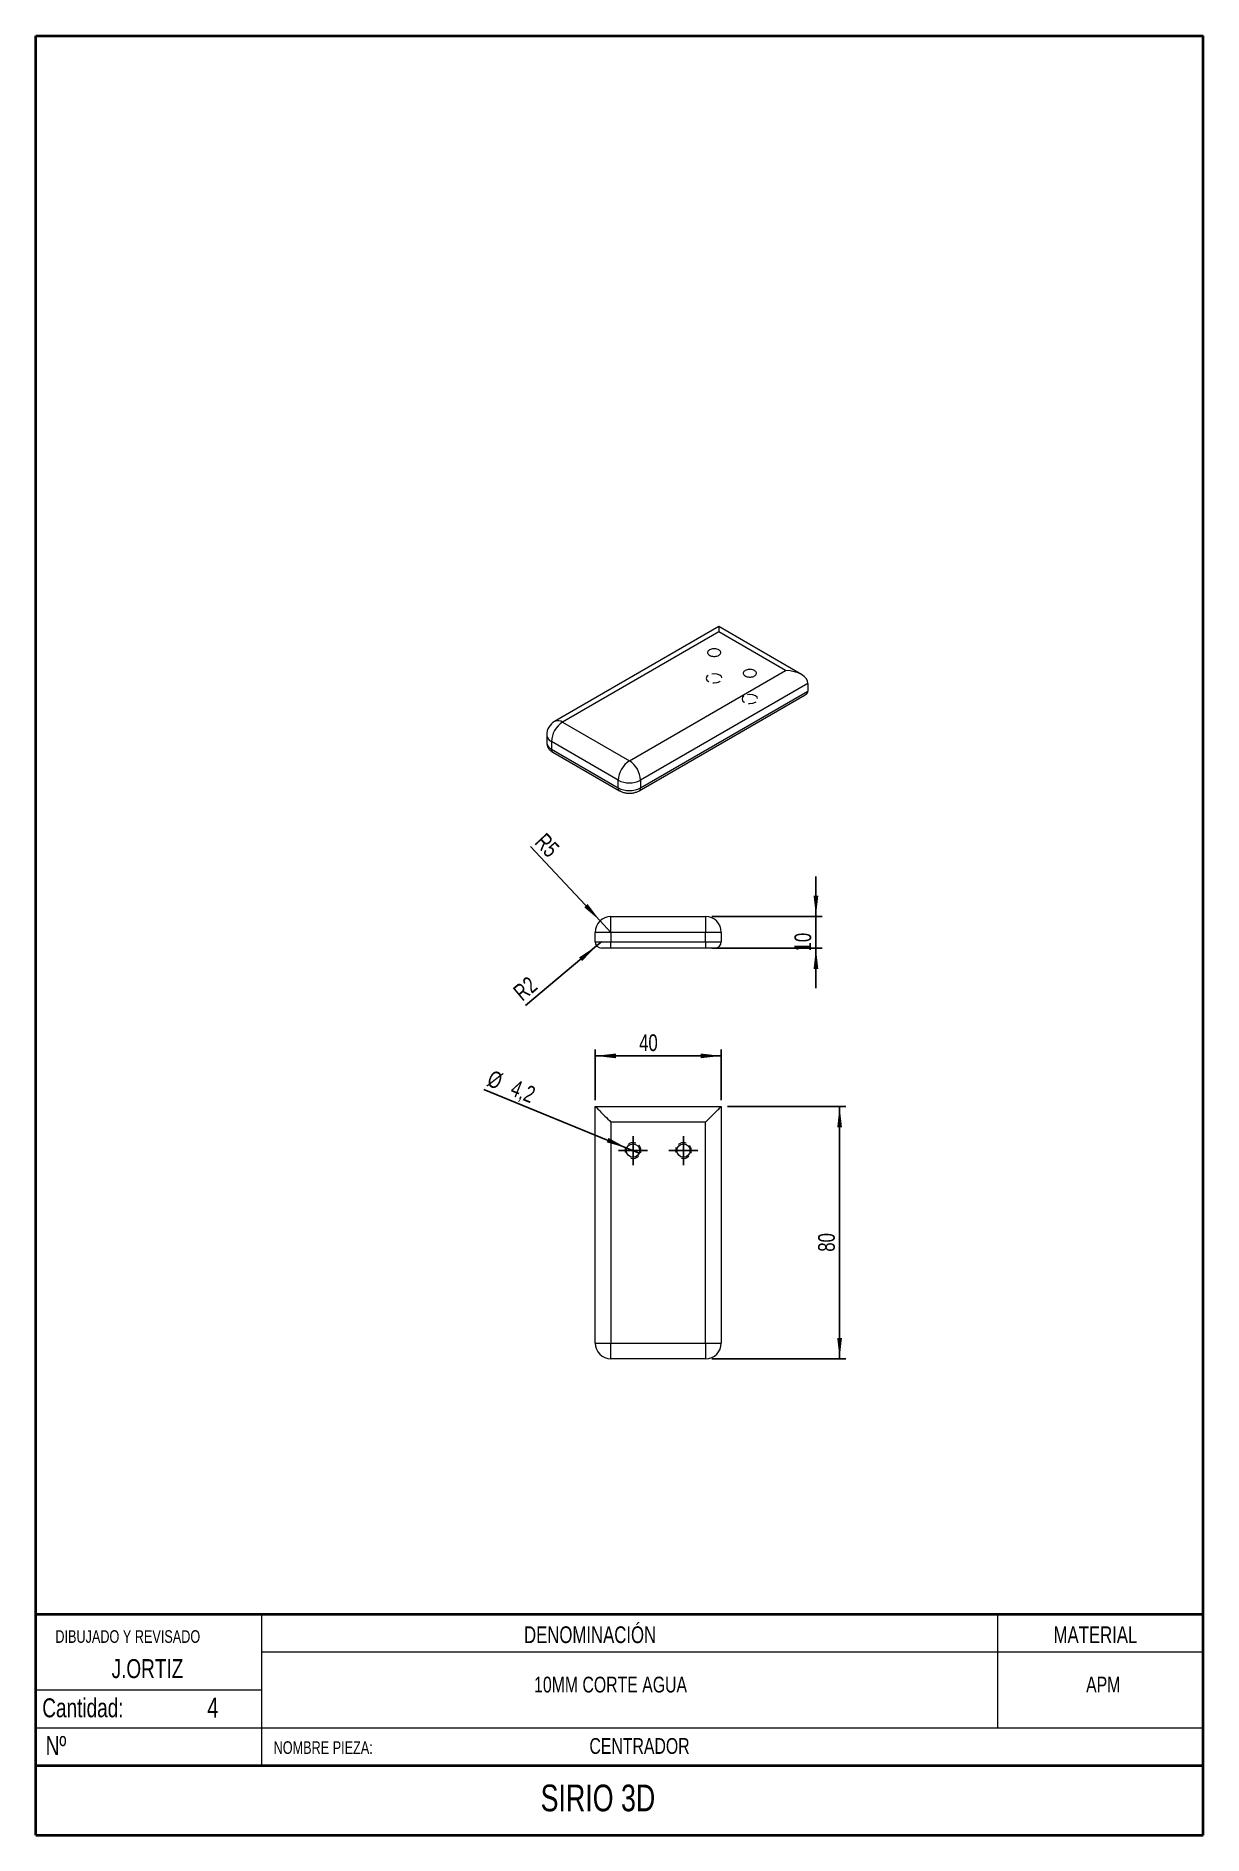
# Model space of a CAD drawing. Header units: millimetres. Extents: x 34 to 404, y 16 to 586.
import ezdxf

# ---------------------------------------------------------------- set-up
doc = ezdxf.new("R2010")
doc.units = ezdxf.units.MM
doc.header["$LTSCALE"] = 2
doc.linetypes.add('HIDDEN', pattern=[1.905, 1.27, -0.635])
doc.layers.add('FORMAT', color=7, linetype='Continuous')
doc.styles.add('SLDTEXTSTYLE0', font='TXT', dxfattribs={"width": 0.75})
doc.dimstyles.new('SLDDIMSTYLE0', dxfattribs={"dimtxt": 5.291667, "dimasz": 6.604, "dimexe": 0, "dimexo": 0.0625, "dimgap": 1.322917, "dimtad": 1, "dimdec": 1, "dimrnd": 1e-09, "dimzin": 12, "dimdsep": 46, "dimtxsty": 'SLDTEXTSTYLE0', "dimblk1": 'NONE', "dimsah": 1, "dimcen": 0, "dimadec": 0, "dimazin": 3, "dimtfac": 1, "dimtdec": 1, "dimtmove": 0, "dimatfit": 3, "dimldrblk": 'NONE', "dimfxl": 0, "dimfrac": 2, "dimtolj": 1, "dimtzin": 12, "dimarcsym": 0})
doc.dimstyles.new('SLDDIMSTYLE1', dxfattribs={"dimtxt": 5.291667, "dimasz": 6.604, "dimexe": 0, "dimexo": 0.0625, "dimgap": 1.322917, "dimtad": 1, "dimdec": 1, "dimrnd": 1e-09, "dimzin": 12, "dimdsep": 46, "dimtxsty": 'SLDTEXTSTYLE0', "dimsah": 1, "dimcen": 0.09, "dimadec": 0, "dimazin": 3, "dimtfac": 1, "dimtdec": 1, "dimtofl": 0, "dimtmove": 0, "dimatfit": 3, "dimfxl": 0, "dimfrac": 2, "dimtolj": 1, "dimtzin": 12, "dimarcsym": 0})
doc.dimstyles.new('SLDDIMSTYLE2', dxfattribs={"dimtxt": 5.291667, "dimasz": 6.604, "dimexe": 0, "dimexo": 0.0625, "dimgap": 1.322917, "dimtad": 1, "dimdec": 1, "dimrnd": 1e-09, "dimzin": 12, "dimdsep": 46, "dimtxsty": 'SLDTEXTSTYLE0', "dimsah": 1, "dimcen": 0.09, "dimadec": 0, "dimazin": 3, "dimtfac": 1, "dimtdec": 1, "dimtmove": 0, "dimatfit": 0, "dimfxl": 0, "dimfrac": 2, "dimtolj": 1, "dimtzin": 12, "dimarcsym": 0})
doc.dimstyles.new('SLDDIMSTYLE3', dxfattribs={"dimtxt": 5.291667, "dimasz": 6.604, "dimexe": 0, "dimexo": 0.0625, "dimgap": 1.322917, "dimtad": 1, "dimdec": 1, "dimrnd": 1e-09, "dimzin": 12, "dimdsep": 46, "dimtxsty": 'SLDTEXTSTYLE0', "dimsah": 1, "dimcen": 0, "dimadec": 0, "dimazin": 3, "dimtfac": 1, "dimtdec": 1, "dimtofl": 0, "dimtmove": 0, "dimatfit": 3, "dimfxl": 0, "dimfrac": 2, "dimtolj": 1, "dimtzin": 12, "dimarcsym": 0})

# ---------------------------------------------------------------- blocks, each defined once
blk = doc.blocks.new('_D')
at = {"layer": 'FORMAT'}
for q in [(176.04, 252.23), (225.22, 232.07)]:
    blk.add_line((221.34, 233.66), q, dxfattribs=at)
blk.add_solid([(221.34, 233.66), (215.51, 236.86), (214.94, 235.47)], dxfattribs=at)
at = {"layer": 'FORMAT', "char_height": 5.292, "attachment_point": 1, "rotation": 337.7031, "style": 'SLDTEXTSTYLE0'}
for s, insert in [('%%c', (178.62, 258.52, -4.9)), ('4,2', (186.01, 255.49, -4.9))]:
    blk.add_mtext(s, dxfattribs=dict(at, insert=insert))
blk = doc.blocks.new('_NONE')
blk = doc.blocks.new('_D_1')
at = {"layer": 'FORMAT'}
for p, q in [((253.28, 246.86), (290.78, 246.86)), ((288.78, 246.86), (288.78, 166.86)), ((248.28, 166.86), (290.78, 166.86))]:
    blk.add_line(p, q, dxfattribs=at)
for points in [[(288.78, 246.86), (288.03, 240.26), (289.53, 240.26)], [(288.78, 166.86), (289.53, 173.47), (288.03, 173.47)]]:
    blk.add_solid(points, dxfattribs=at)
at = {"layer": 'FORMAT', "insert": (281.96, 200.81, -4.9), "char_height": 5.292, "attachment_point": 1, "rotation": 90, "style": 'SLDTEXTSTYLE0'}
blk.add_mtext('80', dxfattribs=at)
blk = doc.blocks.new('_D_2')
at = {"layer": 'FORMAT'}
for p, q in [((211.28, 248.86), (211.28, 264.86)), ((211.28, 262.86), (251.28, 262.86)), ((251.28, 248.86), (251.28, 264.86))]:
    blk.add_line(p, q, dxfattribs=at)
for points in [[(211.28, 262.86), (217.88, 262.11), (217.88, 263.61)], [(251.28, 262.86), (244.68, 263.61), (244.68, 262.11)]]:
    blk.add_solid(points, dxfattribs=at)
at = {"layer": 'FORMAT', "insert": (225.22, 269.68, -4.9), "char_height": 5.292, "attachment_point": 1, "style": 'SLDTEXTSTYLE0'}
blk.add_mtext('40', dxfattribs=at)
blk = doc.blocks.new('SW_CENTERMARKSYMBOL_0')
at = {"layer": 'FORMAT', "color": 0}
for p, q in [((-2.5, 0), (-4.6, 0)), ((0, 0), (-2.5, 0)), ((0, 2.5), (0, 4.6)), ((0, 0), (0, 2.5)), ((0, 0), (0, -2.5)), ((0, 0), (2.5, 0)), ((2.5, 0), (4.6, 0)), ((0, -2.5), (0, -4.6))]:
    blk.add_line(p, q, dxfattribs=at)
blk = doc.blocks.new('SW_CENTERMARKSYMBOL_1')
at = {"layer": 'FORMAT', "color": 0}
for p, q in [((-2.5, 0), (-4.6, 0)), ((0, 0), (-2.5, 0)), ((0, 2.5), (0, 4.6)), ((0, 0), (0, 2.5)), ((0, 0), (0, -2.5)), ((0, 0), (2.5, 0)), ((2.5, 0), (4.6, 0)), ((0, -2.5), (0, -4.6))]:
    blk.add_line(p, q, dxfattribs=at)
blk = doc.blocks.new('_D_3')
at = {"layer": 'FORMAT'}
for p, q in [((281.28, 307), (281.28, 319.7)), ((248.28, 307), (283.28, 307)), ((281.28, 307), (281.28, 297)), ((248.28, 297), (283.28, 297)), ((281.28, 297), (281.28, 284.3))]:
    blk.add_line(p, q, dxfattribs=at)
for points in [[(281.28, 307), (282.03, 313.61), (280.53, 313.61)], [(281.28, 297), (280.53, 290.4), (282.03, 290.4)]]:
    blk.add_solid(points, dxfattribs=at)
at = {"layer": 'FORMAT', "insert": (274.46, 295.95, 31.1), "char_height": 5.292, "attachment_point": 1, "rotation": 90, "style": 'SLDTEXTSTYLE0'}
blk.add_mtext('10', dxfattribs=at)
blk = doc.blocks.new('_D_4')
at = {"layer": 'FORMAT'}
for q in [(190.75, 329.25), (216.28, 302)]:
    blk.add_line((212.86, 305.65), q, dxfattribs=at)
blk.add_solid([(212.86, 305.65), (208.89, 310.98), (207.8, 309.96)], dxfattribs=at)
at = {"layer": 'FORMAT', "insert": (195.7, 333.89, 31.1), "char_height": 5.292, "attachment_point": 1, "rotation": 313.1297, "style": 'SLDTEXTSTYLE0'}
blk.add_mtext('R5', dxfattribs=at)
blk = doc.blocks.new('_D_5')
at = {"layer": 'FORMAT'}
for q in [(189.15, 278.84), (213.28, 299)]:
    blk.add_line((211.75, 297.72), q, dxfattribs=at)
blk.add_solid([(211.75, 297.72), (206.2, 294.06), (207.16, 292.91)], dxfattribs=at)
at = {"layer": 'FORMAT', "insert": (184.81, 284.03, 31.1), "char_height": 5.292, "attachment_point": 1, "rotation": 39.882, "style": 'SLDTEXTSTYLE0'}
blk.add_mtext('R2', dxfattribs=at)

msp = doc.modelspace()

# ---------------------------------------------------------------- linework, layer by layer
at = {"color": 7, "linetype": 'Continuous', "lineweight": 40}
for p, q in [((34, 16), (34, 586)), ((34, 586), (404, 586)), ((404, 128), (404, 586)), ((404, 16), (404, 128)), ((34, 86), (404, 86)), ((34, 38), (404, 38)), ((34, 16), (404, 16))]:
    msp.add_line(p, q, dxfattribs=at)
at = {"color": 7, "linetype": 'Continuous', "lineweight": 15}
for p, q in [((250.44, 398.85), (198.44, 368.84)), ((250.44, 397.16), (200.94, 368.59)), ((276.65, 383.72), (250.44, 398.85)), ((271.65, 384.92), (250.44, 397.16)), ((222.15, 356.34), (271.65, 384.92)), ((225.27, 346.85), (277.89, 377.23)), ((278.72, 380.83), (225.69, 350.22)), ((225.69, 347.77), (278.72, 378.38)), ((278.72, 380.83), (278.72, 378.38)), ((200.94, 368.59), (222.15, 356.34)), ((195.94, 364.51), (195.94, 362.06)), ((218.62, 350.22), (197.4, 362.46)), ((197.4, 362.46), (197.4, 360.02)), ((197.4, 360.02), (218.62, 347.77)), ((197.82, 359.1), (219.03, 346.85)), ((218.62, 347.77), (218.62, 350.22)), ((225.69, 350.22), (225.69, 347.77)), ((216.28, 307), (246.28, 307)), ((216.28, 302), (216.28, 307)), ((246.28, 307), (246.28, 302)), ((216.28, 302), (211.28, 302)), ((211.28, 299), (211.28, 302)), ((211.28, 299), (216.28, 299)), ((216.28, 297), (213.28, 297)), ((246.28, 302), (216.28, 302)), ((216.28, 302), (216.28, 299)), ((216.28, 299), (246.28, 299)), ((216.28, 297), (216.28, 299)), ((246.28, 297), (216.28, 297)), ((246.28, 299), (246.28, 302)), ((251.28, 302), (246.28, 302)), ((246.28, 299), (251.28, 299)), ((246.28, 299), (246.28, 297)), ((249.28, 297), (246.28, 297)), ((251.28, 302), (251.28, 299)), ((211.28, 171.86), (211.28, 246.86)), ((211.28, 246.86), (251.28, 246.86)), ((251.28, 246.86), (251.28, 171.86)), ((216.28, 241.86), (216.28, 171.86)), ((246.28, 241.86), (216.28, 241.86)), ((246.28, 171.86), (246.28, 241.86)), ((211.28, 171.86), (216.28, 171.86)), ((216.28, 171.86), (246.28, 171.86)), ((216.28, 166.86), (216.28, 171.86)), ((246.28, 171.86), (251.28, 171.86)), ((246.28, 171.86), (246.28, 166.86)), ((246.28, 166.86), (216.28, 166.86)), ((105.61, 38), (105.58, 86)), ((338.93, 50), (338.93, 86)), ((105.59, 74), (404, 74)), ((34, 62), (105.59, 62)), ((34, 50), (404, 50))]:
    msp.add_line(p, q, dxfattribs=at)
at = {"color": 7, "linetype": 'Continuous', "lineweight": 15, "flags": 128}
for points in [[(250.44, 398.85), (250.44, 398.83), (250.44, 398.74), (250.44, 398.61), (250.44, 398.41), (250.44, 398.17), (250.44, 397.88), (250.44, 397.54), (250.44, 397.16)], [(247.54, 389.77), (247.82, 389.64), (248.14, 389.53), (248.48, 389.46), (248.84, 389.42), (249.21, 389.42), (249.57, 389.46), (249.91, 389.53), (250.23, 389.64), (250.51, 389.77), (250.74, 389.94), (250.93, 390.12), (251.05, 390.32), (251.12, 390.53), (251.12, 390.74), (251.05, 390.95), (250.93, 391.14), (250.74, 391.33), (250.51, 391.49), (250.23, 391.62), (249.91, 391.73), (249.57, 391.8), (249.21, 391.84), (248.84, 391.84), (248.48, 391.8), (248.14, 391.73), (247.82, 391.62), (247.54, 391.49), (247.3, 391.33), (247.12, 391.14), (246.99, 390.95), (246.93, 390.74), (246.93, 390.53), (246.99, 390.32), (247.12, 390.12), (247.3, 389.94), (247.54, 389.77)], [(258.85, 383.24), (259.13, 383.11), (259.45, 383), (259.79, 382.93), (260.15, 382.89), (260.52, 382.89), (260.88, 382.93), (261.22, 383), (261.54, 383.11), (261.82, 383.24), (262.06, 383.4), (262.24, 383.59), (262.37, 383.79), (262.43, 383.99), (262.43, 384.21), (262.37, 384.41), (262.24, 384.61), (262.06, 384.8), (261.82, 384.96), (261.54, 385.09), (261.22, 385.2), (260.88, 385.27), (260.52, 385.31), (260.15, 385.31), (259.79, 385.27), (259.45, 385.2), (259.13, 385.09), (258.85, 384.96), (258.62, 384.8), (258.43, 384.61), (258.31, 384.41), (258.24, 384.21), (258.24, 383.99), (258.31, 383.79), (258.43, 383.59), (258.62, 383.4), (258.85, 383.24)], [(211.28, 246.86), (211.3, 246.84), (211.38, 246.77), (211.5, 246.65), (211.66, 246.48), (211.87, 246.27), (212.12, 246.02), (212.41, 245.73), (212.74, 245.4), (213.11, 245.04), (213.5, 244.64), (213.92, 244.22), (214.37, 243.78), (214.83, 243.32), (215.3, 242.84), (215.79, 242.35), (216.28, 241.86)], [(246.28, 241.86), (246.77, 242.35), (247.26, 242.84), (247.73, 243.32), (248.19, 243.78), (248.64, 244.22), (249.06, 244.64), (249.45, 245.04), (249.82, 245.4), (250.14, 245.73), (250.44, 246.02), (250.69, 246.27), (250.9, 246.48), (251.06, 246.65), (251.18, 246.77), (251.26, 246.84), (251.28, 246.86)]]:
    msp.add_lwpolyline(points, dxfattribs=at)
at = {"color": 7, "linetype": 'HIDDEN', "lineweight": 0, "flags": 128}
for points in [[(250.79, 383.49), (249.98, 383.8), (249.02, 383.91), (248.07, 383.8), (247.26, 383.49), (246.71, 383.02), (246.52, 382.47), (246.71, 381.91), (247.26, 381.45), (248.07, 381.13), (249.02, 381.02), (249.98, 381.13), (250.79, 381.45), (251.33, 381.91), (251.52, 382.47), (251.33, 383.02), (250.79, 383.49)], [(262.1, 376.96), (261.29, 377.27), (260.34, 377.38), (259.38, 377.27), (258.57, 376.96), (258.03, 376.49), (257.84, 375.93), (258.03, 375.38), (258.57, 374.91), (259.38, 374.6), (260.34, 374.49), (261.29, 374.6), (262.1, 374.91), (262.65, 375.38), (262.84, 375.93), (262.65, 376.49), (262.1, 376.96)]]:
    msp.add_lwpolyline(points, dxfattribs=at)
at = {"color": 7, "linetype": 'Continuous', "lineweight": 15}
for centre in [(223.28, 232.86), (239.28, 232.86)]:
    msp.add_circle(centre, 2.1, dxfattribs=at)
for centre, radius, start, end in [((200.94, 364.51), 5, 119.9973, 180), ((205.04, 362.14), 7.64, 122.4535, 177.5465), ((199.47, 366.46), 2.59, 55.2808, 113.4087), ((198.39, 364.72), 2.46, 184.9193, 246.4008), ((198.51, 362.35), 2.59, 186.5937, 244.7265), ((198.39, 359.91), 0.987, 173.7409, 234.947), ((226.26, 349.89), 7.64, 122.4535, 177.5465), ((218.05, 349.89), 7.64, 2.4535, 57.5465), ((219.62, 347.67), 1.01, 174.3815, 234.2814), ((222.15, 357), 7.65, 242.4577, 297.5423), ((222.15, 354.55), 7.65, 242.4577, 297.5423), ((224.69, 347.67), 1.01, 305.7146, 5.6189), ((216.28, 302), 5, 90, 180), ((246.28, 302), 5, 0, 90), ((213.28, 299), 2, 180, 270), ((249.28, 299), 2, 270, 0), ((216.28, 171.86), 5, 180, 270), ((246.28, 171.86), 5, 270, 0)]:
    msp.add_arc(centre, radius, start, end, dxfattribs=at)
at = {"color": 7, "linetype": 'HIDDEN', "lineweight": 0}
for centre in [(223.28, 232.86), (239.28, 232.86)]:
    msp.add_arc(centre, 2.5, 255, 195, dxfattribs=at)
at = {"color": 7, "linetype": 'Continuous', "lineweight": 15}
for centre, major_axis, start_param, end_param in [((271.65, 380.83), (7.07, 0), 0, 1.570796), ((275.89, 378.38), (2.83, 0), 5.497706, 6.283185)]:
    msp.add_ellipse(centre, major_axis=major_axis, ratio=0.577382, start_param=start_param, end_param=end_param, dxfattribs=at)
for points, knots in [([(195.94, 362.06), (195.94, 362.04), (195.93, 361.88), (195.97, 361.59), (196.06, 361.19), (196.2, 360.81), (196.38, 360.45), (196.62, 360.12), (196.89, 359.8), (197.22, 359.51), (197.53, 359.27), (197.74, 359.15), (197.82, 359.1)], [0, 0, 0, 0, 0.018531, 0.129337, 0.239042, 0.348504, 0.458702, 0.570636, 0.685284, 0.803485, 0.925719, 1, 1, 1, 1]), ([(219.03, 346.85), (219.12, 346.81), (219.35, 346.68), (219.75, 346.5), (220.23, 346.34), (220.73, 346.21), (221.25, 346.13), (221.78, 346.08), (222.3, 346.07), (222.83, 346.1), (223.36, 346.17), (223.87, 346.28), (224.37, 346.44), (224.85, 346.62), (225.13, 346.78), (225.27, 346.85)], [0, 0, 0, 0, 0.04777, 0.126951, 0.206363, 0.285774, 0.364911, 0.443778, 0.522543, 0.601457, 0.680736, 0.760661, 0.841508, 0.923459, 1, 1, 1, 1])]:
    msp.add_open_spline(points, degree=3, knots=knots, dxfattribs=at)

# ---------------------------------------------------------------- block references
at = {"layer": 'FORMAT'}
for name, p in [('SW_CENTERMARKSYMBOL_0', (223.28, 232.86)), ('SW_CENTERMARKSYMBOL_1', (239.28, 232.86))]:
    msp.add_blockref(name, p, dxfattribs=at)

# ---------------------------------------------------------------- texts
at = {"color": 7, "linetype": 'Continuous', "lineweight": 0, "style": 'SLDTEXTSTYLE0'}
for s, insert, char_height, attachment_point in [('DIBUJADO Y REVISADO', (40.15, 80.89), 4, 1), ('DENOMINACIÓN', (188.74, 82.11), 5.2917, 1), ('MATERIAL', (356.62, 82.11), 5.292, 1), ('J.ORTIZ', (69.35, 71.72), 6, 2), ('10MM CORTE AGUA', (216.17, 66.16), 5, 2), ('APM', (372.36, 66.16), 5, 2), ('4', (90.06, 59.55), 6.35, 2), ('Nº', (37.08, 47.33), 6, 1), ('NOMBRE PIEZA:', (109.35, 45.7), 4, 1), ('CENTRADOR', (225.35, 46.71), 5, 2)]:
    msp.add_mtext(s, dxfattribs=dict(at, insert=insert, char_height=char_height, attachment_point=attachment_point))
at = {"layer": 'FORMAT', "attachment_point": 1, "style": 'SLDTEXTSTYLE0'}
for s, insert, char_height in [('Cantidad:', (36, 59.3), 6), ('SIRIO 3D', (194, 31.98), 8.467)]:
    msp.add_mtext(s, dxfattribs=dict(at, insert=insert, char_height=char_height))

# ---------------------------------------------------------------- dimensions: what is measured, and where the dimension line sits
at = {"layer": 'FORMAT'}
for center, mpoint, picture, middle in [((216.28, 302), (212.86, 305.65), '_D_4', (194.83, 324.9)), ((213.28, 299), (211.75, 297.72), '_D_5', (193.67, 282.62))]:
    dim = msp.add_radius_dim(center=center, mpoint=mpoint, dimstyle='SLDDIMSTYLE3', dxfattribs=at)
    dim.commit()
    dim.dimension.update_dxf_attribs({"geometry": picture, "text_midpoint": middle, "dimtype": 164})
for base, p1, p2, dimstyle, picture, middle in [((281.28, 297), (246.28, 307), (246.28, 297), 'SLDDIMSTYLE2', '_D_3', (281.28, 302)), ((288.78, 166.86), (251.28, 246.86), (246.28, 166.86), 'SLDDIMSTYLE1', '_D_1', (288.78, 206.86))]:
    dim = msp.add_linear_dim(base=base, p1=p1, p2=p2, angle=90, dimstyle=dimstyle, dxfattribs=at)
    dim.commit()
    dim.dimension.update_dxf_attribs({"geometry": picture, "text_midpoint": middle, "dimtype": 160})
dim = msp.add_linear_dim(base=(251.28, 262.86), p1=(211.28, 246.86), p2=(251.28, 246.86), dimstyle='SLDDIMSTYLE1', dxfattribs=at)
dim.commit()
dim.dimension.update_dxf_attribs({"geometry": '_D_2', "text_midpoint": (231.28, 262.86), "dimtype": 160})
dim = msp.add_diameter_dim_2p(p1=(225.22, 232.07), p2=(221.34, 233.66), dimstyle='SLDDIMSTYLE0', dxfattribs=at)
dim.commit()
dim.dimension.update_dxf_attribs({"geometry": '_D', "text_midpoint": (186.03, 248.14), "dimtype": 163})

doc.saveas('drawing.dxf')
